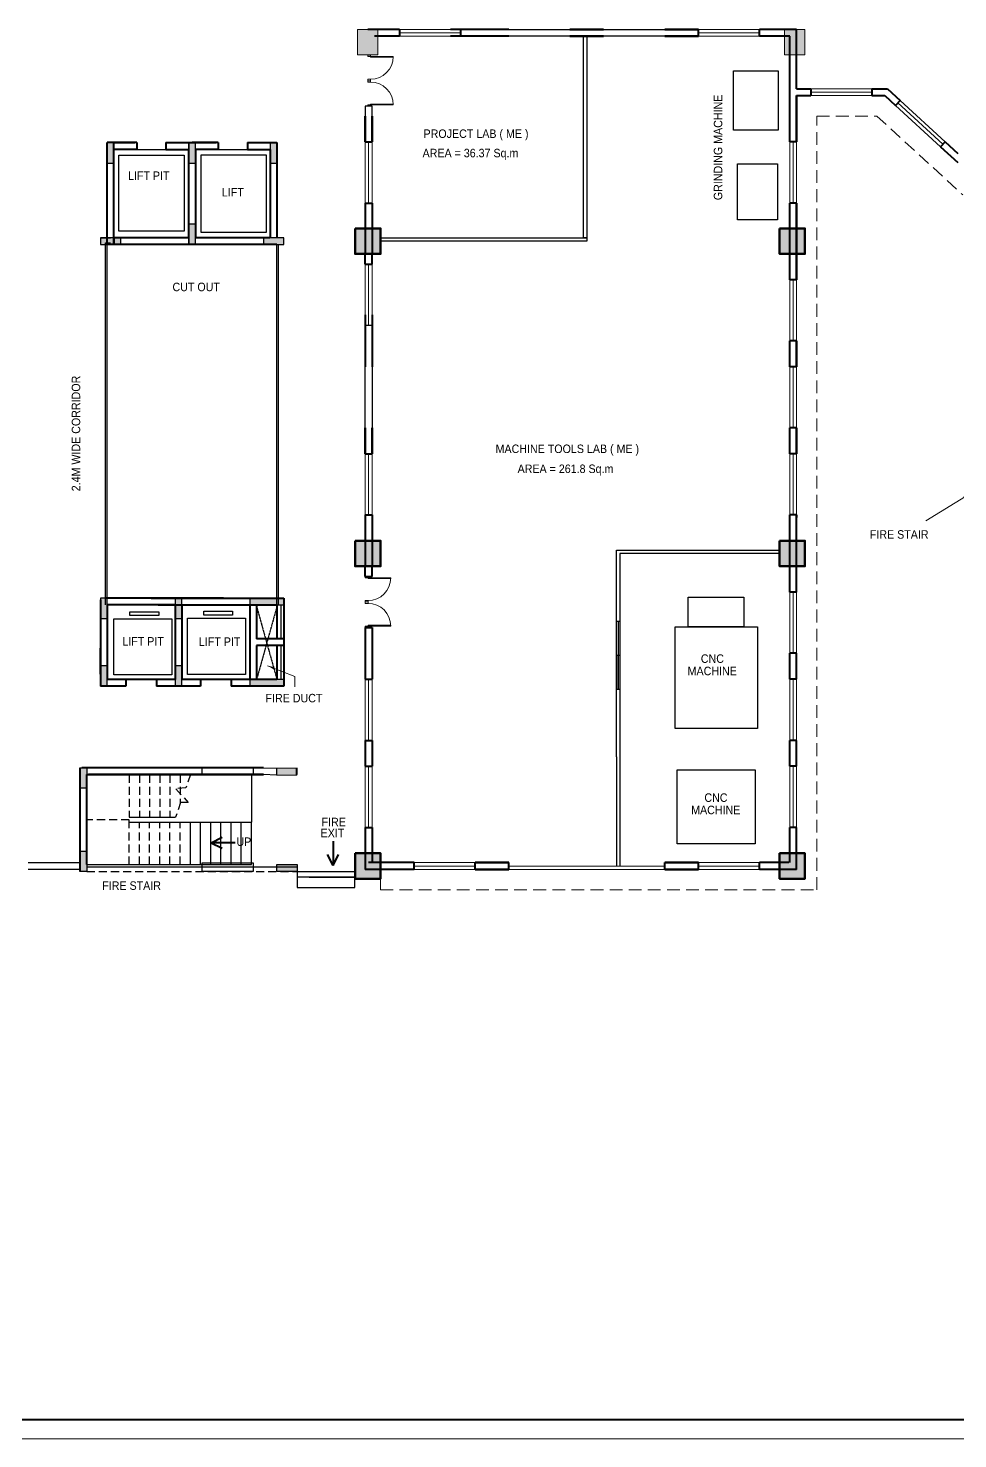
# Model space of a CAD drawing. Header units: inches. Extents: x 150067 to 167379, y -92057 to -49035.
# Drawn here: x 153580 to 156318, y -56522 to -52368 of the extents above; entities that cross this region are included whole.
import ezdxf

# ---------------------------------------------------------------- set-up
doc = ezdxf.new("R2010")
doc.units = ezdxf.units.IN
doc.header["$LTSCALE"] = 0.1
doc.header["$MEASUREMENT"] = 0
doc.linetypes.add('HIDDEN', pattern=[0.375, 0.25, -0.125])
for name, color, linetype, lineweight in [('BOR', 200, 'Continuous', 40), ('BOR1', 230, 'Continuous', 15), ('COR HA', 40, 'Continuous', 18), ('DOOR', 10, 'Continuous', 15), ('HAT', 253, 'Continuous', 25), ('Layer4', 10, 'Continuous', 25), ('STAIR', 142, 'Continuous', 25), ('thin ha', 253, 'Continuous', 5), ('wall', 6, 'Continuous', 40), ('win', 102, 'Continuous', 20)]:
    doc.layers.add(name, color=color, linetype=linetype, lineweight=lineweight)
doc.layers.add('Layer1', color=7, linetype='Continuous')
doc.layers.add('TEXT', color=7, linetype='Continuous')
doc.styles.add('1MM', font='arial.ttf', dxfattribs={"height": 1000})
doc.styles.add('DUTCH', font='arial.ttf')
doc.dimstyles.new('KRI', dxfattribs={"dimtxt": 23, "dimasz": 20, "dimexe": 7, "dimexo": 0, "dimgap": 9, "dimtad": 1, "dimdec": 1, "dimzin": 1, "dimdsep": 46, "dimtxsty": '1MM', "dimblk": 'ARCHTICK', "dimcen": 0.5, "dimclrd": 252, "dimclre": 252, "dimclrt": 7, "dimaunit": 1, "dimadec": 8, "dimazin": 0, "dimtfac": 1, "dimtdec": 1, "dimtmove": 0, "dimatfit": 3, "dimfxl": 1, "dimlwd": 13, "dimlwe": 13, "dimarcsym": 0})

# ---------------------------------------------------------------- blocks, each defined once
blk = doc.blocks.new('col')
at = {"layer": 'Layer4', "linetype": 'Continuous', "ltscale": 0.1}
blk.add_hatch(color=256, dxfattribs=at).paths.add_polyline_path([(3474.816, -1756.199), (3474.816, -1755.999), (3475.416, -1755.999), (3475.416, -1756.199)])
blk.add_lwpolyline([(3474.816, -1756.199), (3474.816, -1755.999), (3475.416, -1755.999), (3475.416, -1756.199)], close=True, dxfattribs=at)
blk = doc.blocks.new('A$C764D24B9')
at = {"layer": 'DOOR'}
for points in [[(0.056, 0.111), (0.083, 0.111), (0.083, 1), (0.056, 1)], [(0, 0), (0.056, 0), (0.056, 0.111), (0, 0.111)], [(0.944, 0), (1, 0), (1, 0.111), (0.944, 0.111)]]:
    blk.add_lwpolyline(points, close=True, dxfattribs=at)
blk.add_arc((0.056, 0.111), 0.889, 0, 90, dxfattribs=at)
blk = doc.blocks.new('hhrh')
at = {"layer": 'thin ha', "linetype": 'Continuous', "lineweight": 20, "ltscale": 0.1}
blk.add_hatch(color=2, dxfattribs=at).paths.add_polyline_path([(-6923.03, -1177.102), (-6922.28, -1177.102), (-6922.28, -1177.852), (-6923.03, -1177.852)])
at = {"layer": 'thin ha', "color": 2, "linetype": 'Continuous', "lineweight": 50, "ltscale": 0.1}
blk.add_lwpolyline([(-6923.03, -1177.102), (-6922.28, -1177.102), (-6922.28, -1177.852), (-6923.03, -1177.852)], close=True, dxfattribs=at)
blk = doc.blocks.new('hhyt')
at = {"layer": 'thin ha', "linetype": 'Continuous', "lineweight": 20, "ltscale": 0.1}
blk.add_hatch(color=2, dxfattribs=at).paths.add_polyline_path([(-6922.955, -1152.844), (-6922.355, -1152.844), (-6922.355, -1153.594), (-6922.955, -1153.594)])
at = {"layer": 'thin ha', "color": 2, "linetype": 'Continuous', "lineweight": 20, "ltscale": 0.1}
blk.add_lwpolyline([(-6922.955, -1152.844), (-6922.355, -1152.844), (-6922.355, -1153.594), (-6922.955, -1153.594)], close=True, dxfattribs=at)
blk = doc.blocks.new('_ArchTick')
at = {"layer": 'wall', "color": 0, "const_width": 0.15}
blk.add_lwpolyline([(-0.5, -0.5), (0.5, 0.5)], dxfattribs=at)

msp = doc.modelspace()

# ---------------------------------------------------------------- hatches: boundary and pattern name
at = {"layer": 'Layer4', "linetype": 'Continuous', "ltscale": 0.1}
for points in [[(154332.98, -54066.06), (154332.98, -54046.06), (154232.98, -54046.06), (154232.98, -54066.06)], [(154332.98, -54306.06), (154332.98, -54286.06), (154232.98, -54286.06), (154232.98, -54306.06)], [(153732.98, -54546.06), (153752.98, -54546.06), (153752.98, -54606.06), (153732.98, -54606.06)], [(153732.98, -54791.06), (153752.98, -54791.06), (153752.98, -54851.06), (153732.98, -54851.06)], [(154312.84, -54850.92), (154312.84, -54830.92), (154372.84, -54830.92), (154372.84, -54850.92)]]:
    msp.add_hatch(color=256, dxfattribs=at).paths.add_polyline_path(points)
at = {"layer": 'thin ha', "linetype": 'Continuous', "lineweight": 20, "ltscale": 0.1}
for points in [[(153812.84, -52705.23), (153832.84, -52705.23), (153832.84, -52765.23), (153812.84, -52765.23)], [(154052.84, -52705.23), (154072.84, -52705.23), (154072.84, -52765.23), (154052.84, -52765.23)], [(154292.84, -52705.23), (154312.84, -52705.23), (154312.84, -52765.23), (154292.84, -52765.23)], [(154052.84, -52945.23), (154072.84, -52945.23), (154072.84, -53005.23), (154052.84, -53005.23)], [(153852.98, -52985.23), (153852.98, -53005.23), (153792.98, -53005.23), (153792.98, -52985.23)], [(154332.98, -52985.23), (154332.98, -53005.23), (154272.98, -53005.23), (154272.98, -52985.23)], [(153732.84, -54546.06), (153752.84, -54546.06), (153752.84, -54606.06), (153732.84, -54606.06)], [(154371.73, -54547.31), (154371.73, -54567.31), (154311.73, -54567.31), (154311.73, -54547.31)], [(153732.84, -54791.06), (153752.84, -54791.06), (153752.84, -54851.06), (153732.84, -54851.06)], [(154312.84, -54851.06), (154312.84, -54831.06), (154372.84, -54831.06), (154372.84, -54851.06)]]:
    msp.add_hatch(color=2, dxfattribs=at).paths.add_polyline_path(points)

# ---------------------------------------------------------------- linework, layer by layer
at = {"layer": 'BOR', "elevation": 23680.86}
msp.add_lwpolyline([(166712.41, -49087.81), (151489.98, -49087.81), (151489.98, -56465.21), (166712.41, -56465.21)], close=True, dxfattribs=at)
at = {"layer": 'BOR1', "elevation": 23680.86}
msp.add_lwpolyline([(166768.94, -49034.57), (151455.32, -49034.57), (151455.32, -56521.74), (166768.94, -56521.74)], close=True, dxfattribs=at)
at = {"layer": 'COR HA', "linetype": 'Continuous', "lineweight": 25, "ltscale": 0.1}
for p, q in [((153899.96, -52725.23, 23680.86), (153985.99, -52725.23, 23680.86)), ((154139.96, -52725.23, 23680.86), (154225.99, -52725.23, 23680.86))]:
    msp.add_line(p, q, dxfattribs=at)
at = {"layer": 'COR HA', "linetype": 'Continuous', "lineweight": 25, "ltscale": 0.1, "elevation": 23680.86}
for points in [[(153846.99, -52741.66), (154039.86, -52741.66), (154039.86, -52965.96), (153846.99, -52965.96)], [(154089.33, -52741.07), (154281.52, -52741.07), (154281.52, -52969.67), (154089.33, -52969.67)]]:
    msp.add_lwpolyline(points, close=True, dxfattribs=at)
at = {"layer": 'DOOR', "linetype": 'HIDDEN', "ltscale": 1500}
for p, q in [((155902.98, -54905.23, 23680.86), (155902.98, -52626.89, 23680.86)), ((155902.98, -52626.89, 23680.86), (156079.55, -52626.89, 23680.86)), ((156079.55, -52626.89, 23680.86), (156332.98, -52859.16, 23680.86)), ((154617.98, -54872.73, 23680.86), (154617.98, -54905.23, 23680.86)), ((154617.98, -54905.23, 23680.86), (155902.98, -54905.23, 23680.86))]:
    msp.add_line(p, q, dxfattribs=at)
at = {"layer": 'HAT', "color": 5, "linetype": 'Continuous', "ltscale": 0.1, "elevation": 23680.86}
for points in [[(153752.98, -54606.06), (153732.98, -54606.06), (153732.98, -54546.06), (153752.98, -54546.06)], [(154092.82, -54546.06), (154242.85, -54546.06), (154242.85, -54566.06), (154092.82, -54566.06)], [(153732.98, -54791.06), (153752.98, -54791.06), (153752.98, -54851.06), (153732.98, -54851.06)], [(154092.82, -54826.06), (154242.85, -54826.06), (154242.85, -54851.06), (154092.82, -54851.06)]]:
    msp.add_lwpolyline(points, close=True, dxfattribs=at)
at = {"layer": 'Layer1', "color": 6, "linetype": 'Continuous', "ltscale": 0.1}
for p, q in [((154995.98, -52371.89, 23680.86), (155454.98, -52371.89, 23680.86)), ((155454.98, -52391.89, 23680.86), (154995.98, -52391.89, 23680.86)), ((155215.48, -52985.23, 23680.86), (155215.48, -52391.89, 23680.86)), ((155225.48, -52391.89, 23680.86), (155225.48, -52995.23, 23680.86)), ((154592.98, -52597.81, 23680.86), (154572.98, -52597.81, 23680.86)), ((154572.98, -52597.81, 23680.86), (154572.98, -52626.89, 23680.86)), ((154592.98, -52626.89, 23680.86), (154592.98, -52597.81, 23680.86)), ((154617.98, -52995.23, 23680.86), (154617.98, -52985.23, 23680.86)), ((154617.98, -52985.23, 23680.86), (155225.48, -52985.23, 23680.86)), ((155225.48, -52995.23, 23680.86), (154617.98, -52995.23, 23680.86)), ((155225.48, -52985.23, 23680.86), (155215.48, -52985.23, 23680.86)), ((154572.98, -53242.73, 23680.86), (154592.98, -53242.73, 23680.86)), ((154572.98, -53545.23, 23680.86), (154572.98, -53365.23, 23680.86)), ((154592.98, -53365.23, 23680.86), (154592.98, -53545.23, 23680.86)), ((155312.98, -53915.23, 23680.86), (155312.98, -53905.23, 23680.86)), ((155312.98, -53905.23, 23680.86), (155792.98, -53905.23, 23680.86)), ((155312.98, -54513.35, 23680.86), (155312.98, -53915.23, 23680.86)), ((155792.98, -53915.23, 23680.86), (155322.98, -53915.23, 23680.86)), ((155322.98, -53915.23, 23680.86), (155322.98, -54503.35, 23680.86)), ((155312.98, -54214.29, 23680.86), (155312.98, -54114.29, 23680.86)), ((155312.98, -54114.29, 23680.86), (155322.98, -54114.29, 23680.86)), ((155317.98, -54114.29, 23680.86), (155317.98, -54314.29, 23680.86)), ((155312.98, -54214.29, 23680.86), (155322.98, -54214.29, 23680.86)), ((155312.98, -54214.29, 23680.86), (155312.98, -54314.29, 23680.86)), ((155312.98, -54314.29, 23680.86), (155322.98, -54314.29, 23680.86)), ((155312.98, -54513.35, 23680.86), (155312.98, -54835.23, 23680.86)), ((155322.98, -54503.35, 23680.86), (155322.98, -54835.23, 23680.86)), ((155822.98, -54503.35, 23680.86), (155822.98, -54513.35, 23680.86)), ((154272.98, -54546.06, 23680.86), (154311.73, -54547.31, 23680.86)), ((154311.73, -54567.31, 23680.86), (154272.98, -54566.06, 23680.86)), ((154311.73, -54547.31, 23680.86), (154311.73, -54567.31, 23680.86)), ((153580.48, -54825.23, 23680.86), (153732.84, -54825.23, 23680.86)), ((153732.84, -54845.23, 23680.86), (153580.48, -54845.23, 23680.86)), ((153732.84, -54825.23, 23680.86), (153732.84, -54845.23, 23680.86)), ((154372.84, -54851.06, 23680.86), (154542.98, -54851.06, 23680.86)), ((154542.62, -54868.06, 23680.86), (154372.84, -54868.06, 23680.86)), ((154372.84, -54898.06, 23680.86), (154407.76, -54898.06, 23680.86)), ((154542.62, -54898.06, 23680.86), (154542.62, -54868.06, 23680.86))]:
    msp.add_line(p, q, dxfattribs=at)
at = {"layer": 'Layer1', "color": 6, "linetype": 'Continuous', "ltscale": 0.1, "elevation": 23680.86}
for points in [[(155657.1, -52493.47), (155789.48, -52493.47), (155789.48, -52668.18), (155657.1, -52668.18)], [(155668.92, -52767.33), (155787.12, -52767.33), (155787.12, -52932.59), (155668.92, -52932.59)], [(155524.09, -54043.44), (155687.49, -54043.44), (155687.49, -54131.12), (155524.09, -54131.12)], [(155485.5, -54131.12), (155727.73, -54131.12), (155727.73, -54430.75), (155485.5, -54430.75)], [(155491.27, -54551.81), (155721.64, -54551.81), (155721.64, -54770.37), (155491.27, -54770.37)]]:
    msp.add_lwpolyline(points, close=True, dxfattribs=at)
at = {"layer": 'Layer4', "linetype": 'Continuous', "ltscale": 0.1}
for p, q in [((153792.98, -52985.23, 23680.86), (153822.98, -52985.23, 23680.86)), ((154332.98, -52985.23, 23680.86), (154292.3, -52985.23, 23680.86)), ((154312.98, -53005.23, 23680.86), (154292.3, -53005.23, 23680.86)), ((154312.98, -54066.06, 23680.86), (154312.98, -53005.23, 23680.86)), ((154317.98, -54066.06, 23680.86), (154317.98, -53005.23, 23680.86)), ((154325.59, -54166.06, 23680.86), (154325.59, -54066.06, 23680.86)), ((154324.19, -54186.06, 23680.86), (154324.19, -54286.06, 23680.86)), ((154372.84, -54851.06, 23680.86), (154372.84, -54898.06, 23680.86)), ((154407.76, -54898.06, 23680.86), (154542.62, -54898.06, 23680.86))]:
    msp.add_line(p, q, dxfattribs=at)
at = {"layer": 'Layer4', "color": 1, "linetype": 'HIDDEN', "ltscale": 35}
for p, q in [((154312.98, -54071.06, 23680.86), (154252.98, -54286.06, 23680.86)), ((154252.98, -54071.06, 23680.86), (154312.98, -54286.06, 23680.86))]:
    msp.add_line(p, q, dxfattribs=at)
at = {"layer": 'Layer4', "linetype": 'Continuous', "ltscale": 0.1, "elevation": 23680.86}
for points in [[(153807.98, -54066.06), (153807.98, -53000.23), (153822.98, -53000.23)], [(153812.98, -54066.06), (153812.98, -53005.23), (153822.98, -53005.23)], [(154302.3, -53005.23), (154292.3, -53005.23)], [(153732.98, -54546.06), (153752.98, -54546.06), (153752.98, -54606.06), (153732.98, -54606.06), (153732.98, -54546.06)], [(153732.98, -54791.06), (153752.98, -54791.06), (153752.98, -54851.06), (153732.98, -54851.06), (153732.98, -54791.06)], [(153752.98, -54831.06), (154237.98, -54831.06)], [(153752.98, -54838.06), (154372.84, -54838.06)], [(154312.84, -54850.92), (154312.84, -54830.92), (154372.84, -54830.92), (154372.84, -54850.92), (154312.84, -54850.92)], [(154407.76, -54868.06), (154542.62, -54868.06)]]:
    msp.add_lwpolyline(points, dxfattribs=at)
for points in [[(154332.98, -54066.06), (154332.98, -54046.06), (154232.98, -54046.06), (154232.98, -54066.06)], [(153832.34, -54106.97), (154003.16, -54106.97), (154003.16, -54272.13), (153832.34, -54272.13)], [(153880.11, -54086.35), (153964.8, -54086.35), (153964.8, -54098.02), (153880.11, -54098.02)], [(154049.94, -54105.74), (154220.77, -54105.74), (154220.77, -54270.9), (154049.94, -54270.9)], [(154097.71, -54085.12), (154182.41, -54085.12), (154182.41, -54096.79), (154097.71, -54096.79)], [(154332.98, -54306.06), (154332.98, -54286.06), (154232.98, -54286.06), (154232.98, -54306.06)]]:
    msp.add_lwpolyline(points, close=True, dxfattribs=at)
at = {"layer": 'STAIR', "linetype": 'HIDDEN', "ltscale": 950}
for p, q in [((154057.98, -54566.06, 23680.86), (154044.47, -54604.73, 23680.86)), ((154044.47, -54604.73, 23680.86), (154015.38, -54607.76, 23680.86)), ((154015.38, -54607.76, 23680.86), (154051.61, -54647.72, 23680.86)), ((154029.44, -54647.72, 23680.86), (154014.3, -54691.06, 23680.86)), ((154051.61, -54647.72, 23680.86), (154027.98, -54647.72, 23680.86)), ((153877.98, -54699.33, 23680.86), (153752.98, -54699.33, 23680.86)), ((153752.98, -54851.06, 23680.86), (154372.84, -54851.06, 23680.86))]:
    msp.add_line(p, q, dxfattribs=at)
at = {"layer": 'STAIR', "linetype": 'HIDDEN', "ltscale": 950, "elevation": 23680.86}
for points in [[(153877.98, -54566.06), (153877.98, -54691.06)], [(153907.98, -54566.06), (153907.98, -54691.06)], [(153937.98, -54566.06), (153937.98, -54691.06)], [(153967.98, -54566.06), (153967.98, -54691.06)], [(153997.98, -54566.06), (153997.98, -54691.06)], [(154027.98, -54566.06), (154027.98, -54651.92)], [(153877.98, -54831.06), (153877.98, -54691.06)], [(153907.98, -54831.06), (153907.98, -54706.06)], [(153937.98, -54831.06), (153937.98, -54706.06)], [(153967.98, -54831.06), (153967.98, -54706.06)], [(153997.98, -54831.06), (153997.98, -54706.06)], [(154027.98, -54831.06), (154027.98, -54706.06)]]:
    msp.add_lwpolyline(points, dxfattribs=at)
at = {"layer": 'STAIR', "linetype": 'Continuous', "ltscale": 0.1, "elevation": 23680.86}
for points in [[(154237.98, -54566.06), (154237.98, -54706.06)], [(153877.98, -54691.06), (154014.3, -54691.06)], [(153877.98, -54706.06), (154237.98, -54706.06)], [(154057.98, -54831.06), (154057.98, -54706.06)], [(154087.98, -54831.06), (154087.98, -54706.06)], [(154117.98, -54831.06), (154117.98, -54706.06)], [(154147.98, -54831.06), (154147.98, -54706.06)], [(154177.98, -54831.06), (154177.98, -54706.06)], [(154207.98, -54831.06), (154207.98, -54706.06)], [(154237.98, -54831.06), (154237.98, -54706.06)]]:
    msp.add_lwpolyline(points, dxfattribs=at)
at = {"layer": 'thin ha', "color": 2, "linetype": 'Continuous', "lineweight": 20, "ltscale": 0.1, "elevation": 23680.86}
for points in [[(153812.84, -52705.23), (153832.84, -52705.23), (153832.84, -52765.23), (153812.84, -52765.23)], [(154052.84, -52705.23), (154072.84, -52705.23), (154072.84, -52765.23), (154052.84, -52765.23)], [(154292.84, -52705.23), (154312.84, -52705.23), (154312.84, -52765.23), (154292.84, -52765.23)], [(154052.84, -52945.23), (154072.84, -52945.23), (154072.84, -53005.23), (154052.84, -53005.23)], [(153852.98, -52985.23), (153852.98, -53005.23), (153792.98, -53005.23), (153792.98, -52985.23)], [(154332.98, -52985.23), (154332.98, -53005.23), (154272.98, -53005.23), (154272.98, -52985.23)], [(153732.84, -54546.06), (153752.84, -54546.06), (153752.84, -54606.06), (153732.84, -54606.06)], [(154371.73, -54547.31), (154371.73, -54567.31), (154311.73, -54567.31), (154311.73, -54547.31)], [(153732.84, -54791.06), (153752.84, -54791.06), (153752.84, -54851.06), (153732.84, -54851.06)], [(154312.84, -54851.06), (154312.84, -54831.06), (154372.84, -54831.06), (154372.84, -54851.06)]]:
    msp.add_lwpolyline(points, close=True, dxfattribs=at)
at = {"layer": 'wall', "linetype": 'Continuous', "ltscale": 0.1}
for p, q in [((154673.82, -52371.89, 23680.86), (154580.48, -52371.89, 23680.86)), ((154673.82, -52371.89, 23680.86), (154673.82, -52391.89, 23680.86)), ((154995.98, -52371.89, 23680.86), (154823.82, -52371.89, 23680.86)), ((154853.82, -52371.89, 23680.86), (154853.82, -52391.89, 23680.86)), ((155274.98, -52371.89, 23680.86), (155175.98, -52371.89, 23680.86)), ((155274.98, -52371.89, 23680.86), (155175.98, -52371.89, 23680.86)), ((155274.98, -52371.89, 23680.86), (155175.98, -52371.89, 23680.86)), ((155175.98, -52371.89, 23680.86), (155274.98, -52371.89, 23680.86)), ((155175.98, -52371.89, 23680.86), (155274.98, -52371.89, 23680.86)), ((155553.98, -52371.89, 23680.86), (155454.98, -52371.89, 23680.86)), ((155553.98, -52371.89, 23680.86), (155454.98, -52371.89, 23680.86)), ((155553.98, -52371.89, 23680.86), (155454.98, -52371.89, 23680.86)), ((155454.98, -52371.89, 23680.86), (155553.98, -52371.89, 23680.86)), ((155454.98, -52371.89, 23680.86), (155553.98, -52371.89, 23680.86)), ((155553.98, -52391.89, 23680.86), (155553.98, -52371.89, 23680.86)), ((155842.98, -52371.89, 23680.86), (155733.98, -52371.89, 23680.86)), ((155733.98, -52391.89, 23680.86), (155733.98, -52371.89, 23680.86)), ((155842.98, -52465.85, 23680.86), (155842.98, -52371.89, 23680.86)), ((154673.82, -52391.89, 23680.86), (154600.48, -52391.89, 23680.86)), ((154673.82, -52391.89, 23680.86), (154600.48, -52391.89, 23680.86)), ((154995.98, -52391.89, 23680.86), (154823.82, -52391.89, 23680.86)), ((154995.98, -52391.89, 23680.86), (154891.32, -52391.89, 23680.86)), ((155274.98, -52391.89, 23680.86), (155175.98, -52391.89, 23680.86)), ((155274.98, -52391.89, 23680.86), (155175.98, -52391.89, 23680.86)), ((155274.98, -52391.89, 23680.86), (155175.98, -52391.89, 23680.86)), ((155274.98, -52391.89, 23680.86), (155175.98, -52391.89, 23680.86)), ((155274.98, -52391.89, 23680.86), (155175.98, -52391.89, 23680.86)), ((155175.98, -52391.89, 23680.86), (155274.98, -52391.89, 23680.86)), ((155175.98, -52391.89, 23680.86), (155274.98, -52391.89, 23680.86)), ((155175.98, -52391.89, 23680.86), (155274.98, -52391.89, 23680.86)), ((155553.98, -52391.89, 23680.86), (155454.98, -52391.89, 23680.86)), ((155553.98, -52391.89, 23680.86), (155454.98, -52391.89, 23680.86)), ((155553.98, -52391.89, 23680.86), (155454.98, -52391.89, 23680.86)), ((155553.98, -52391.89, 23680.86), (155454.98, -52391.89, 23680.86)), ((155553.98, -52391.89, 23680.86), (155454.98, -52391.89, 23680.86)), ((155454.98, -52391.89, 23680.86), (155553.98, -52391.89, 23680.86)), ((155454.98, -52391.89, 23680.86), (155553.98, -52391.89, 23680.86)), ((155454.98, -52391.89, 23680.86), (155553.98, -52391.89, 23680.86)), ((155822.98, -52391.89, 23680.86), (155733.98, -52391.89, 23680.86)), ((155822.98, -52703.14, 23680.86), (155822.98, -52391.89, 23680.86)), ((155842.98, -52546.89, 23680.86), (155842.98, -52446.89, 23680.86)), ((155842.98, -52546.89, 23680.86), (155884.93, -52546.89, 23680.86)), ((155842.98, -52703.14, 23680.86), (155842.98, -52566.89, 23680.86)), ((155842.98, -52566.89, 23680.86), (155842.98, -52703.14, 23680.86)), ((155842.98, -52566.89, 23680.86), (155842.98, -52703.14, 23680.86)), ((155842.98, -52566.89, 23680.86), (155884.93, -52566.89, 23680.86)), ((155884.93, -52546.89, 23680.86), (155884.93, -52566.89, 23680.86)), ((156064.93, -52546.89, 23680.86), (156110.67, -52546.89, 23680.86)), ((156064.93, -52546.89, 23680.86), (156064.93, -52566.89, 23680.86)), ((156064.93, -52566.89, 23680.86), (156102.89, -52566.89, 23680.86)), ((156102.89, -52566.89, 23680.86), (156134.46, -52595.83, 23680.86)), ((156110.67, -52546.89, 23680.86), (156147.97, -52581.09, 23680.86)), ((156147.97, -52581.09, 23680.86), (156134.46, -52595.83, 23680.86)), ((154572.98, -52626.89, 23680.86), (154572.98, -52703.14, 23680.86)), ((154572.98, -52626.89, 23680.86), (154572.98, -52703.14, 23680.86)), ((154572.98, -52703.14, 23680.86), (154572.98, -52626.89, 23680.86)), ((154572.98, -52703.14, 23680.86), (154572.98, -52626.89, 23680.86)), ((154572.98, -52703.14, 23680.86), (154572.98, -52626.89, 23680.86)), ((154592.98, -52626.89, 23680.86), (154592.98, -52703.14, 23680.86)), ((154592.98, -52626.89, 23680.86), (154592.98, -52703.14, 23680.86)), ((154592.98, -52703.14, 23680.86), (154592.98, -52626.89, 23680.86)), ((154592.98, -52703.14, 23680.86), (154592.98, -52626.89, 23680.86)), ((154592.98, -52703.14, 23680.86), (154592.98, -52626.89, 23680.86)), ((155822.98, -52703.14, 23680.86), (155822.98, -52626.89, 23680.86)), ((155822.98, -52703.14, 23680.86), (155822.98, -52626.89, 23680.86)), ((155822.98, -52703.14, 23680.86), (155822.98, -52626.89, 23680.86)), ((155842.98, -52703.14, 23680.86), (155842.98, -52626.89, 23680.86)), ((155842.98, -52703.14, 23680.86), (155842.98, -52626.89, 23680.86)), ((155842.98, -52703.14, 23680.86), (155842.98, -52626.89, 23680.86)), ((153899.96, -52705.23, 23680.86), (153812.98, -52705.23, 23680.86)), ((153812.98, -53005.23, 23680.86), (153812.98, -52705.23, 23680.86)), ((153812.98, -53005.23, 23680.86), (153812.98, -52705.23, 23680.86)), ((153832.98, -52705.23, 23680.86), (153894.21, -52705.23, 23680.86)), ((153832.98, -53005.23, 23680.86), (153832.98, -52705.23, 23680.86)), ((153899.96, -52705.23, 23680.86), (153899.96, -52725.23, 23680.86)), ((153985.99, -52705.23, 23680.86), (154072.98, -52705.23, 23680.86)), ((153985.99, -52705.23, 23680.86), (153985.99, -52725.23, 23680.86)), ((154139.96, -52705.23, 23680.86), (154062.98, -52705.23, 23680.86)), ((154072.98, -52705.23, 23680.86), (154134.21, -52705.23, 23680.86)), ((154139.96, -52705.23, 23680.86), (154139.96, -52725.23, 23680.86)), ((154225.99, -52705.23, 23680.86), (154312.98, -52705.23, 23680.86)), ((154225.99, -52705.23, 23680.86), (154225.99, -52725.23, 23680.86)), ((154312.98, -52705.23, 23680.86), (154312.98, -52985.23, 23680.86)), ((154572.98, -52703.14, 23680.86), (154592.98, -52703.14, 23680.86)), ((155842.98, -52703.14, 23680.86), (155822.98, -52703.14, 23680.86)), ((156280.67, -52702.7, 23680.86), (156267.16, -52717.45, 23680.86)), ((156280.67, -52702.7, 23680.86), (156317.98, -52736.89, 23680.86)), ((153832.98, -52985.23, 23680.86), (153832.98, -52725.23, 23680.86)), ((153899.96, -52725.23, 23680.86), (153832.98, -52725.23, 23680.86)), ((153985.99, -52725.23, 23680.86), (154052.98, -52725.23, 23680.86)), ((154052.98, -52725.23, 23680.86), (154052.98, -52985.23, 23680.86)), ((154072.98, -52725.23, 23680.86), (154072.98, -52985.23, 23680.86)), ((154139.96, -52725.23, 23680.86), (154072.98, -52725.23, 23680.86)), ((154225.99, -52725.23, 23680.86), (154292.98, -52725.23, 23680.86)), ((154292.98, -52725.23, 23680.86), (154292.98, -52985.23, 23680.86)), ((156267.16, -52717.45, 23680.86), (156317.98, -52764.02, 23680.86)), ((154572.98, -52883.14, 23680.86), (154572.98, -53032.73, 23680.86)), ((154572.98, -52883.14, 23680.86), (154592.98, -52883.14, 23680.86)), ((154592.98, -52883.14, 23680.86), (154592.98, -53032.73, 23680.86)), ((155822.98, -53108.98, 23680.86), (155822.98, -52883.14, 23680.86)), ((155822.98, -53108.98, 23680.86), (155822.98, -52883.14, 23680.86)), ((155842.98, -52883.14, 23680.86), (155822.98, -52883.14, 23680.86)), ((155842.98, -53108.98, 23680.86), (155842.98, -52883.14, 23680.86)), ((155842.98, -52883.14, 23680.86), (155842.98, -53108.98, 23680.86)), ((155842.98, -52883.14, 23680.86), (155842.98, -53108.98, 23680.86)), ((155842.98, -53108.98, 23680.86), (155842.98, -52883.14, 23680.86)), ((154052.98, -52985.23, 23680.86), (153832.98, -52985.23, 23680.86)), ((153832.98, -52985.23, 23680.86), (153832.98, -53005.23, 23680.86)), ((154292.3, -52985.23, 23680.86), (154072.98, -52985.23, 23680.86)), ((154312.98, -53005.23, 23680.86), (153812.98, -53005.23, 23680.86)), ((154572.98, -53062.73, 23680.86), (154572.98, -53032.73, 23680.86)), ((154592.98, -53062.73, 23680.86), (154592.98, -53032.73, 23680.86)), ((154572.98, -53062.73, 23680.86), (154592.98, -53062.73, 23680.86)), ((155842.98, -53108.98, 23680.86), (155822.98, -53108.98, 23680.86)), ((154572.98, -53212.73, 23680.86), (154572.98, -53365.23, 23680.86)), ((154592.98, -53212.73, 23680.86), (154592.98, -53365.23, 23680.86)), ((155822.98, -53365.23, 23680.86), (155822.98, -53288.98, 23680.86)), ((155822.98, -53365.23, 23680.86), (155822.98, -53288.98, 23680.86)), ((155822.98, -53365.23, 23680.86), (155822.98, -53288.98, 23680.86)), ((155842.98, -53288.98, 23680.86), (155822.98, -53288.98, 23680.86)), ((155842.98, -53365.23, 23680.86), (155842.98, -53288.98, 23680.86)), ((155842.98, -53288.98, 23680.86), (155842.98, -53365.23, 23680.86)), ((155842.98, -53365.23, 23680.86), (155842.98, -53288.98, 23680.86)), ((155842.98, -53365.23, 23680.86), (155842.98, -53288.98, 23680.86)), ((155842.98, -53365.23, 23680.86), (155842.98, -53288.98, 23680.86)), ((155842.98, -53333.2, 23680.86), (155842.98, -53288.98, 23680.86)), ((155842.98, -53333.2, 23680.86), (155842.98, -53288.98, 23680.86)), ((155842.98, -53333.2, 23680.86), (155842.98, -53288.98, 23680.86)), ((155842.98, -53365.23, 23680.86), (155822.98, -53365.23, 23680.86)), ((155842.98, -53356.45, 23680.86), (155842.98, -53365.23, 23680.86)), ((154572.98, -53545.23, 23680.86), (154572.98, -53621.48, 23680.86)), ((154572.98, -53545.23, 23680.86), (154572.98, -53621.48, 23680.86)), ((154572.98, -53621.48, 23680.86), (154572.98, -53545.23, 23680.86)), ((154572.98, -53621.48, 23680.86), (154572.98, -53545.23, 23680.86)), ((154592.98, -53545.23, 23680.86), (154592.98, -53621.48, 23680.86)), ((154592.98, -53545.23, 23680.86), (154592.98, -53621.48, 23680.86)), ((154592.98, -53621.48, 23680.86), (154592.98, -53545.23, 23680.86)), ((154592.98, -53621.48, 23680.86), (154592.98, -53545.23, 23680.86)), ((155822.98, -53621.48, 23680.86), (155822.98, -53545.23, 23680.86)), ((155822.98, -53621.48, 23680.86), (155822.98, -53545.23, 23680.86)), ((155822.98, -53621.48, 23680.86), (155822.98, -53545.23, 23680.86)), ((155842.98, -53545.23, 23680.86), (155822.98, -53545.23, 23680.86)), ((155842.98, -53621.48, 23680.86), (155842.98, -53545.23, 23680.86)), ((155842.98, -53545.23, 23680.86), (155842.98, -53621.48, 23680.86)), ((155842.98, -53545.23, 23680.86), (155842.98, -53621.48, 23680.86)), ((155842.98, -53621.48, 23680.86), (155842.98, -53545.23, 23680.86)), ((155842.98, -53621.48, 23680.86), (155842.98, -53545.23, 23680.86)), ((155842.98, -53621.48, 23680.86), (155842.98, -53545.23, 23680.86)), ((154572.98, -53621.48, 23680.86), (154592.98, -53621.48, 23680.86)), ((155842.98, -53621.48, 23680.86), (155822.98, -53621.48, 23680.86)), ((154572.98, -53801.48, 23680.86), (154572.98, -53952.73, 23680.86)), ((154572.98, -53801.48, 23680.86), (154592.98, -53801.48, 23680.86)), ((154592.98, -53801.48, 23680.86), (154592.98, -53952.73, 23680.86)), ((155822.98, -54028.98, 23680.86), (155822.98, -53801.48, 23680.86)), ((155842.98, -53801.48, 23680.86), (155822.98, -53801.48, 23680.86)), ((155842.98, -54028.98, 23680.86), (155842.98, -53801.48, 23680.86)), ((155842.98, -53801.48, 23680.86), (155842.98, -53809.39, 23680.86)), ((155842.98, -53801.48, 23680.86), (155842.98, -53809.39, 23680.86)), ((155842.98, -53856.89, 23680.86), (155842.98, -53801.48, 23680.86)), ((155842.98, -54028.98, 23680.86), (155842.98, -53801.48, 23680.86)), ((154572.98, -53982.73, 23680.86), (154572.98, -53952.73, 23680.86)), ((154592.98, -53982.73, 23680.86), (154592.98, -53952.73, 23680.86)), ((155822.98, -54028.98, 23680.86), (155822.98, -53925.23, 23680.86)), ((154572.98, -53982.73, 23680.86), (154592.98, -53982.73, 23680.86)), ((155842.98, -54028.98, 23680.86), (155822.98, -54028.98, 23680.86)), ((153792.98, -54051.06, 23680.86), (153792.98, -54306.06, 23680.86)), ((153812.98, -54066.06, 23680.86), (153812.98, -54286.06, 23680.86)), ((153942.98, -54046.06, 23680.86), (154182.98, -54046.06, 23680.86)), ((153962.84, -54066.06, 23680.86), (154162.84, -54066.06, 23680.86)), ((154012.98, -54066.06, 23680.86), (154012.98, -54286.06, 23680.86)), ((154012.98, -54066.06, 23680.86), (154012.98, -54286.06, 23680.86)), ((154032.98, -54066.06, 23680.86), (154032.98, -54286.06, 23680.86)), ((154232.98, -54066.06, 23680.86), (154232.98, -54286.06, 23680.86)), ((154232.98, -54071.06, 23680.86), (154232.98, -54286.06, 23680.86)), ((154252.98, -54066.06, 23680.86), (154252.98, -54166.06, 23680.86)), ((154312.98, -54066.06, 23680.86), (154312.98, -54166.06, 23680.86)), ((154332.98, -54046.06, 23680.86), (154332.98, -54306.06, 23680.86)), ((154332.98, -54117.73, 23680.86), (154332.98, -54270.23, 23680.86)), ((154572.98, -54132.73, 23680.86), (154572.98, -54285.23, 23680.86)), ((154572.98, -54132.73, 23680.86), (154592.98, -54132.73, 23680.86)), ((154592.98, -54132.73, 23680.86), (154592.98, -54285.23, 23680.86)), ((153792.98, -54270.23, 23680.86), (153792.98, -54193.98, 23680.86)), ((154332.98, -54166.06, 23680.86), (154252.98, -54166.06, 23680.86)), ((154252.98, -54186.06, 23680.86), (154252.98, -54286.06, 23680.86)), ((154332.98, -54186.06, 23680.86), (154252.98, -54186.06, 23680.86)), ((154312.98, -54186.06, 23680.86), (154312.98, -54286.06, 23680.86)), ((155822.98, -54285.23, 23680.86), (155822.98, -54208.98, 23680.86)), ((155822.98, -54285.23, 23680.86), (155822.98, -54208.98, 23680.86)), ((155842.98, -54208.98, 23680.86), (155822.98, -54208.98, 23680.86)), ((155842.98, -54285.23, 23680.86), (155842.98, -54208.98, 23680.86)), ((155842.98, -54285.23, 23680.86), (155842.98, -54208.98, 23680.86)), ((155842.98, -54253.2, 23680.86), (155842.98, -54208.98, 23680.86)), ((155842.98, -54253.2, 23680.86), (155842.98, -54208.98, 23680.86)), ((155842.98, -54253.2, 23680.86), (155842.98, -54208.98, 23680.86)), ((153867.98, -54306.06, 23680.86), (153792.98, -54306.06, 23680.86)), ((154012.98, -54286.06, 23680.86), (153812.98, -54286.06, 23680.86)), ((153867.98, -54286.06, 23680.86), (153867.98, -54306.06, 23680.86)), ((153957.98, -54286.06, 23680.86), (153957.98, -54306.06, 23680.86)), ((154087.98, -54306.06, 23680.86), (153957.98, -54306.06, 23680.86)), ((154312.98, -54286.06, 23680.86), (154032.98, -54286.06, 23680.86)), ((154087.98, -54286.06, 23680.86), (154087.98, -54306.06, 23680.86)), ((154177.98, -54286.06, 23680.86), (154177.98, -54306.06, 23680.86)), ((154232.98, -54306.06, 23680.86), (154177.98, -54306.06, 23680.86)), ((154332.98, -54306.06, 23680.86), (154177.98, -54306.06, 23680.86)), ((154572.98, -54285.23, 23680.86), (154592.98, -54285.23, 23680.86)), ((155842.98, -54285.23, 23680.86), (155822.98, -54285.23, 23680.86)), ((154572.98, -54465.23, 23680.86), (154572.98, -54541.48, 23680.86)), ((154572.98, -54465.23, 23680.86), (154592.98, -54465.23, 23680.86)), ((154592.98, -54465.23, 23680.86), (154592.98, -54541.48, 23680.86)), ((155822.98, -54541.48, 23680.86), (155822.98, -54465.23, 23680.86)), ((155822.98, -54541.48, 23680.86), (155822.98, -54465.23, 23680.86)), ((155842.98, -54465.23, 23680.86), (155822.98, -54465.23, 23680.86)), ((155842.98, -54541.48, 23680.86), (155842.98, -54465.23, 23680.86)), ((155842.98, -54541.48, 23680.86), (155842.98, -54465.23, 23680.86)), ((153732.98, -54546.06, 23680.86), (153732.98, -54851.06, 23680.86)), ((154272.98, -54546.06, 23680.86), (153737.98, -54546.06, 23680.86)), ((154272.98, -54546.06, 23680.86), (153737.98, -54546.06, 23680.86)), ((153752.98, -54566.06, 23680.86), (154272.98, -54566.06, 23680.86)), ((154272.98, -54566.06, 23680.86), (153757.98, -54566.06, 23680.86)), ((154371.73, -54566.06, 23680.86), (154371.73, -54546.06, 23680.86)), ((154371.73, -54566.06, 23680.86), (154371.73, -54546.06, 23680.86)), ((154572.98, -54541.48, 23680.86), (154592.98, -54541.48, 23680.86)), ((155842.98, -54541.48, 23680.86), (155822.98, -54541.48, 23680.86)), ((154572.98, -54721.48, 23680.86), (154572.98, -54845.23, 23680.86)), ((154572.98, -54721.48, 23680.86), (154592.98, -54721.48, 23680.86)), ((154592.98, -54721.48, 23680.86), (154592.98, -54825.23, 23680.86)), ((155822.98, -54825.23, 23680.86), (155822.98, -54721.48, 23680.86)), ((155842.98, -54721.48, 23680.86), (155822.98, -54721.48, 23680.86)), ((155842.98, -54845.23, 23680.86), (155842.98, -54721.48, 23680.86)), ((154118.87, -54766.71, 23680.86), (154151.37, -54750.71, 23680.86)), ((154190.37, -54766.71, 23680.86), (154118.87, -54766.71, 23680.86)), ((154118.87, -54766.71, 23680.86), (154151.37, -54782.71, 23680.86)), ((154478.3, -54761.9, 23680.86), (154478.3, -54833.4, 23680.86)), ((154478.3, -54833.4, 23680.86), (154462.3, -54800.9, 23680.86)), ((154478.3, -54833.4, 23680.86), (154494.3, -54800.9, 23680.86)), ((154716.98, -54845.23, 23680.86), (154572.98, -54845.23, 23680.86)), ((154716.98, -54825.23, 23680.86), (154582.98, -54825.23, 23680.86)), ((154716.98, -54845.23, 23680.86), (154582.98, -54845.23, 23680.86)), ((154716.98, -54845.23, 23680.86), (154582.98, -54845.23, 23680.86)), ((154716.98, -54825.23, 23680.86), (154592.98, -54825.23, 23680.86)), ((154716.98, -54845.23, 23680.86), (154716.98, -54825.23, 23680.86)), ((154995.98, -54825.23, 23680.86), (154896.98, -54825.23, 23680.86)), ((154995.98, -54825.23, 23680.86), (154896.98, -54825.23, 23680.86)), ((154896.98, -54825.23, 23680.86), (154995.98, -54825.23, 23680.86)), ((154896.98, -54825.23, 23680.86), (154995.98, -54825.23, 23680.86)), ((154896.98, -54845.23, 23680.86), (154896.98, -54825.23, 23680.86)), ((154995.98, -54845.23, 23680.86), (154896.98, -54845.23, 23680.86)), ((154995.98, -54845.23, 23680.86), (154896.98, -54845.23, 23680.86)), ((154995.98, -54845.23, 23680.86), (154896.98, -54845.23, 23680.86)), ((154896.98, -54845.23, 23680.86), (154995.98, -54845.23, 23680.86)), ((154896.98, -54845.23, 23680.86), (154995.98, -54845.23, 23680.86)), ((154896.98, -54845.23, 23680.86), (154995.98, -54845.23, 23680.86)), ((154995.98, -54845.23, 23680.86), (154995.98, -54825.23, 23680.86)), ((155553.98, -54825.23, 23680.86), (155454.98, -54825.23, 23680.86)), ((155553.98, -54825.23, 23680.86), (155454.98, -54825.23, 23680.86)), ((155454.98, -54825.23, 23680.86), (155553.98, -54825.23, 23680.86)), ((155454.98, -54825.23, 23680.86), (155553.98, -54825.23, 23680.86)), ((155454.98, -54845.23, 23680.86), (155454.98, -54825.23, 23680.86)), ((155553.98, -54845.23, 23680.86), (155454.98, -54845.23, 23680.86)), ((155553.98, -54845.23, 23680.86), (155454.98, -54845.23, 23680.86)), ((155553.98, -54845.23, 23680.86), (155454.98, -54845.23, 23680.86)), ((155454.98, -54845.23, 23680.86), (155553.98, -54845.23, 23680.86)), ((155454.98, -54845.23, 23680.86), (155553.98, -54845.23, 23680.86)), ((155454.98, -54845.23, 23680.86), (155553.98, -54845.23, 23680.86)), ((155553.98, -54845.23, 23680.86), (155553.98, -54825.23, 23680.86)), ((155820.48, -54825.23, 23680.86), (155733.98, -54825.23, 23680.86)), ((155733.98, -54845.23, 23680.86), (155733.98, -54825.23, 23680.86)), ((155837.98, -54845.23, 23680.86), (155733.98, -54845.23, 23680.86)), ((155842.98, -54845.23, 23680.86), (155733.98, -54845.23, 23680.86))]:
    msp.add_line(p, q, dxfattribs=at)
at = {"layer": 'wall', "linetype": 'Continuous', "ltscale": 0.1, "elevation": 23680.86}
for points in [[(155553.98, -52391.89), (155553.98, -52371.89)], [(155733.98, -52391.89), (155733.98, -52371.89)], [(154572.98, -52703.14), (154592.98, -52703.14)], [(155842.98, -52703.14), (155822.98, -52703.14)], [(154572.98, -52883.14), (154585.48, -52883.14)], [(155842.98, -53108.98), (155822.98, -53108.98)], [(155842.98, -53288.98), (155822.98, -53288.98)], [(155842.98, -53365.23), (155822.98, -53365.23)], [(155842.98, -53545.23), (155822.98, -53545.23)], [(154572.98, -53621.48), (154592.98, -53621.48)], [(155842.98, -53621.48), (155822.98, -53621.48)], [(154572.98, -53801.48), (154592.98, -53801.48)], [(155842.98, -53801.48), (155822.98, -53801.48)], [(155842.98, -54028.98), (155822.98, -54028.98)], [(154155.83, -54046.06), (153807.98, -54046.06)], [(154012.98, -54066.06), (153812.98, -54066.06)], [(154155.83, -54066.06), (154312.98, -54066.06)], [(154179.04, -54046.06), (154332.98, -54046.06)], [(155842.98, -54208.98), (155822.98, -54208.98)], [(154572.98, -54285.23), (154592.98, -54285.23)], [(155842.98, -54285.23), (155822.98, -54285.23)], [(154572.98, -54465.23), (154592.98, -54465.23)], [(155842.98, -54465.23), (155822.98, -54465.23)], [(153752.98, -54831.06), (153752.98, -54566.06)], [(154572.98, -54541.48), (154592.98, -54541.48)], [(155842.98, -54541.48), (155822.98, -54541.48)], [(154572.98, -54721.48), (154592.98, -54721.48)], [(155842.98, -54721.48), (155822.98, -54721.48)], [(154716.98, -54845.23), (154716.98, -54825.23)], [(154896.98, -54845.23), (154896.98, -54825.23)], [(154995.98, -54845.23), (154995.98, -54825.23)], [(155454.98, -54845.23), (155454.98, -54825.23)], [(155553.98, -54845.23), (155553.98, -54825.23)], [(155733.98, -54845.23), (155733.98, -54825.23)]]:
    msp.add_lwpolyline(points, dxfattribs=at)
at = {"layer": 'win'}
for p, q in [((154853.82, -52371.89, 23680.86), (154673.82, -52371.89, 23680.86)), ((155733.98, -52371.89, 23680.86), (155553.98, -52371.89, 23680.86)), ((154853.82, -52381.89, 23680.86), (154673.82, -52381.89, 23680.86)), ((154853.82, -52391.89, 23680.86), (154673.82, -52391.89, 23680.86)), ((155733.98, -52381.89, 23680.86), (155553.98, -52381.89, 23680.86)), ((155733.98, -52391.89, 23680.86), (155553.98, -52391.89, 23680.86)), ((155884.93, -52546.89, 23680.86), (156064.93, -52546.89, 23680.86)), ((155884.93, -52556.89, 23680.86), (156064.93, -52556.89, 23680.86)), ((155884.93, -52566.89, 23680.86), (156064.93, -52566.89, 23680.86)), ((156147.97, -52581.09, 23680.86), (156280.67, -52702.7, 23680.86)), ((156134.46, -52595.83, 23680.86), (156267.16, -52717.45, 23680.86)), ((156141.22, -52588.46, 23680.86), (156273.92, -52710.08, 23680.86)), ((154572.98, -52703.14, 23680.86), (154572.98, -52883.14, 23680.86)), ((154582.98, -52703.14, 23680.86), (154582.98, -52883.14, 23680.86)), ((154592.98, -52703.14, 23680.86), (154592.98, -52883.14, 23680.86)), ((155822.98, -52703.14, 23680.86), (155822.98, -52883.14, 23680.86)), ((155832.98, -52703.14, 23680.86), (155832.98, -52883.14, 23680.86)), ((155842.98, -52703.14, 23680.86), (155842.98, -52883.14, 23680.86)), ((154572.98, -53062.73, 23680.86), (154572.98, -53242.73, 23680.86)), ((154582.98, -53062.73, 23680.86), (154582.98, -53242.73, 23680.86)), ((154592.98, -53062.73, 23680.86), (154592.98, -53242.73, 23680.86)), ((155822.98, -53108.98, 23680.86), (155822.98, -53288.98, 23680.86)), ((155832.98, -53108.98, 23680.86), (155832.98, -53288.98, 23680.86)), ((155842.98, -53108.98, 23680.86), (155842.98, -53288.98, 23680.86)), ((155822.98, -53365.23, 23680.86), (155822.98, -53545.23, 23680.86)), ((155832.98, -53365.23, 23680.86), (155832.98, -53545.23, 23680.86)), ((155842.98, -53365.23, 23680.86), (155842.98, -53545.23, 23680.86)), ((154572.98, -53621.48, 23680.86), (154572.98, -53801.48, 23680.86)), ((154582.98, -53621.48, 23680.86), (154582.98, -53801.48, 23680.86)), ((154592.98, -53621.48, 23680.86), (154592.98, -53801.48, 23680.86)), ((155822.98, -53621.48, 23680.86), (155822.98, -53801.48, 23680.86)), ((155832.98, -53621.48, 23680.86), (155832.98, -53801.48, 23680.86)), ((155842.98, -53621.48, 23680.86), (155842.98, -53801.48, 23680.86)), ((155822.98, -54028.98, 23680.86), (155822.98, -54208.98, 23680.86)), ((155832.98, -54028.98, 23680.86), (155832.98, -54208.98, 23680.86)), ((155842.98, -54028.98, 23680.86), (155842.98, -54208.98, 23680.86)), ((154572.98, -54285.23, 23680.86), (154572.98, -54465.23, 23680.86)), ((154582.98, -54285.23, 23680.86), (154582.98, -54465.23, 23680.86)), ((154592.98, -54285.23, 23680.86), (154592.98, -54465.23, 23680.86)), ((155822.98, -54285.23, 23680.86), (155822.98, -54465.23, 23680.86)), ((155832.98, -54285.23, 23680.86), (155832.98, -54465.23, 23680.86)), ((155842.98, -54285.23, 23680.86), (155842.98, -54465.23, 23680.86)), ((154572.98, -54541.48, 23680.86), (154572.98, -54721.48, 23680.86)), ((154582.98, -54541.48, 23680.86), (154582.98, -54721.48, 23680.86)), ((154592.98, -54541.48, 23680.86), (154592.98, -54721.48, 23680.86)), ((155822.98, -54541.48, 23680.86), (155822.98, -54721.48, 23680.86)), ((155832.98, -54541.48, 23680.86), (155832.98, -54721.48, 23680.86)), ((155842.98, -54541.48, 23680.86), (155842.98, -54721.48, 23680.86)), ((154896.98, -54825.23, 23680.86), (154716.98, -54825.23, 23680.86)), ((154896.98, -54835.23, 23680.86), (154716.98, -54835.23, 23680.86)), ((154896.98, -54845.23, 23680.86), (154716.98, -54845.23, 23680.86)), ((155175.98, -54835.23, 23680.86), (154995.98, -54835.23, 23680.86)), ((155175.98, -54845.23, 23680.86), (154995.98, -54845.23, 23680.86)), ((155175.98, -54835.23, 23680.86), (155242.54, -54835.23, 23680.86)), ((155175.98, -54845.23, 23680.86), (155242.54, -54845.23, 23680.86)), ((155454.98, -54835.23, 23680.86), (155242.54, -54835.23, 23680.86)), ((155454.98, -54845.23, 23680.86), (155242.54, -54845.23, 23680.86)), ((155733.98, -54825.23, 23680.86), (155553.98, -54825.23, 23680.86)), ((155733.98, -54835.23, 23680.86), (155553.98, -54835.23, 23680.86)), ((155733.98, -54845.23, 23680.86), (155553.98, -54845.23, 23680.86))]:
    msp.add_line(p, q, dxfattribs=at)

# ---------------------------------------------------------------- block references
at = {"layer": 'Layer4', "linetype": 'Continuous', "extrusion": (0, 0, -1), "xscale": 100, "yscale": 100, "zscale": -100, "rotation": 270}
for p in [(21786.89, 294776.33, -23680.86), (21546.89, 294776.33, -23680.86), (21306.89, 294776.33, -23680.86), (21546.89, 294536.33, -23680.86), (21806.89, 293435.5, -23680.86), (21586.89, 293435.5, -23680.86), (21806.89, 293235.5, -23680.86), (21586.89, 293235.5, -23680.86)]:
    msp.add_blockref('col', p, dxfattribs=at)
at = {"layer": 'Layer4', "linetype": 'Continuous', "extrusion": (0, 0, -1), "xscale": 100, "yscale": 100, "zscale": -100}
for p in [(-501334.54, 122614.64, -23680.86), (-501814.54, 122614.64, -23680.86)]:
    msp.add_blockref('col', p, dxfattribs=at)
at = {"layer": 'thin ha', "color": 2, "linetype": 'Continuous', "lineweight": 20, "xscale": 100, "yscale": 100, "zscale": 100}
for name, p in [('hhyt', (846845.95, 62912.52, 23680.86)), ('hhyt', (848103.45, 62912.52, 23680.86)), ('hhrh', (846845.95, 64752.52, 23680.86)), ('hhrh', (848095.95, 64752.52, 23680.86)), ('hhrh', (846845.95, 63832.52, 23680.86)), ('hhrh', (848095.95, 63832.52, 23680.86)), ('hhrh', (846845.95, 62912.52, 23680.86)), ('hhrh', (848095.95, 62912.52, 23680.86))]:
    msp.add_blockref(name, p, dxfattribs=at)
at = {"layer": 'wall', "linetype": 'Continuous', "ltscale": 0.1, "extrusion": (0, 0, -1), "xscale": -75.00000000105501, "yscale": 75.00000000105501, "zscale": -75.00000000105501, "rotation": 90}
msp.add_blockref('A$C764D24B9', (-154580.48, -52447.81, -23680.86), dxfattribs=at)
at = {"layer": 'wall', "linetype": 'Continuous', "ltscale": 0.1, "yscale": 75.00000000105501, "rotation": 270}
for p, xscale, zscale in [((154580.48, -52597.81, 23680.86), -75.00000000105501, 75.0000000010459), ((154572.98, -53982.73, 23680.86), 75.00000000105501, 75.00000000105501), ((154572.98, -54132.73, 23680.86), -75.00000000105501, 75.0000000010459)]:
    msp.add_blockref('A$C764D24B9', p, dxfattribs=dict(at, xscale=xscale, zscale=zscale))

# ---------------------------------------------------------------- texts
at = {"layer": 'TEXT', "style": 'DUTCH', "width": 0.9}
for s, p in [('GRINDING MACHINE', (155624.45, -52874.63, 23680.86)), ('2.4M WIDE CORRIDOR', (153733.58, -53731.9, 23680.86))]:
    msp.add_text(s, height=25, rotation=90, dxfattribs=at).set_placement(p)
for s, p in [('PROJECT LAB ( ME )', (154744.71, -52691.42, 23680.86)), ('AREA = 36.37 Sq.m', (154741.82, -52748.42, 23680.86)), (' LIFT PIT', (153865.62, -52814.97, 23680.86)), ('LIFT', (154150.88, -52863.75, 23680.86)), ('CUT OUT', (154005.39, -53142.66, 23680.86)), ('MACHINE TOOLS LAB ( ME )', (154956.89, -53619.26, 23680.86)), ('AREA = 261.8 Sq.m', (155021.67, -53678.07, 23680.86)), ('FIRE STAIR', (156059.02, -53871.42, 23680.86)), (' LIFT PIT', (153848.99, -54186.12, 23680.86)), (' LIFT PIT', (154074.39, -54187.02, 23680.86)), ('CNC', (155561.31, -54237.11, 23680.86)), ('MACHINE', (155522.35, -54273.47, 23680.86)), ('FIRE DUCT', (154279.34, -54353.37, 23680.86)), ('MACHINE', (155532.81, -54682.68, 23680.86)), ('CNC', (155571.78, -54646.32, 23680.86)), ('FIRE ', (154444.38, -54718.03, 23680.86)), ('  EXIT', (154424.09, -54750.73, 23680.86)), ('UP', (154193.77, -54776.11, 23680.86)), ('FIRE STAIR', (153798.61, -54905.42, 23680.86))]:
    msp.add_text(s, height=25, dxfattribs=at).set_placement(p)

# ---------------------------------------------------------------- leaders
at = {"layer": 'HAT', "color": 5, "linetype": 'Continuous', "ltscale": 0.1}
msp.add_leader([(154285.49, -54245.43, 23680.86), (154365.76, -54277.41, 23680.86), (154365.76, -54307.87, 23680.86)], dimstyle='KRI', override={"dimgap": 9, "dimtad": 0, "dimfxl": 0}, dxfattribs=at)
at = {"layer": 'wall', "linetype": 'Continuous', "ltscale": 0.1}
msp.add_leader([(156352.98, -53739.19, 23680.86), (156223.45, -53819.33, 23680.86)], dimstyle='KRI', override={"dimgap": 9, "dimtad": 0}, dxfattribs=at)

doc.saveas('drawing.dxf')
